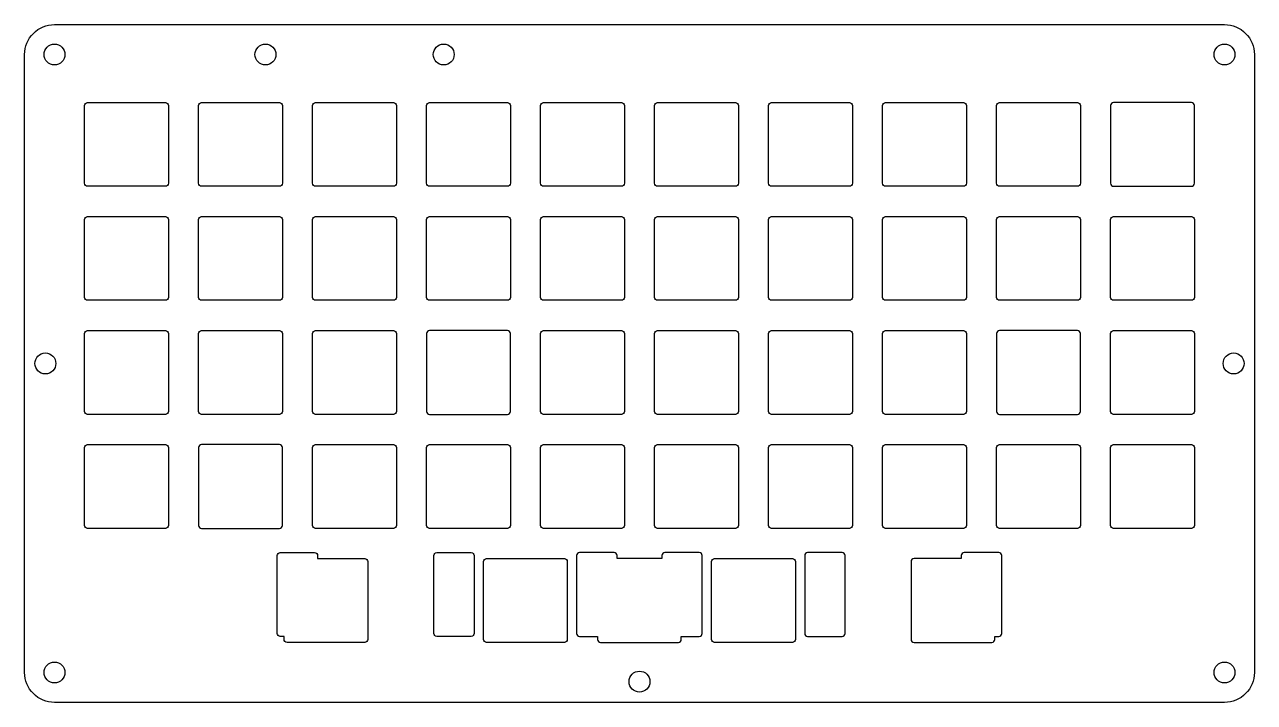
# Model space of a CAD drawing. Header units: millimetres. Extents: x -8 to 198, y -103 to 10.
import ezdxf

# ---------------------------------------------------------------- set-up
doc = ezdxf.new("R2010")
doc.units = ezdxf.units.MM
doc.layers.get('0').update_dxf_attribs({"linetype": 'CONTINUOUS'})

msp = doc.modelspace()

# ---------------------------------------------------------------- linework, layer by layer
for points in [[(193, 10.5, -0.414214), (198, 5.5), (198, -97.75, -0.414214), (193, -102.75), (-2.5, -102.75, -0.414214), (-7.5, -97.75), (-7.5, 5.5, -0.414214), (-2.5, 10.5)], [(2.52, -3.02, -0.414214), (3.02, -2.52), (16.02, -2.52, -0.414214), (16.52, -3.02), (16.52, -16.02, -0.414214), (16.02, -16.52), (3.02, -16.52, -0.414214), (2.52, -16.02)], [(21.57, -3.02, -0.414214), (22.07, -2.52), (35.07, -2.52, -0.414214), (35.57, -3.02), (35.57, -16.02, -0.414214), (35.07, -16.52), (22.07, -16.52, -0.414214), (21.57, -16.02)], [(40.62, -3.02, -0.414214), (41.12, -2.52), (54.12, -2.52, -0.414214), (54.62, -3.02), (54.62, -16.02, -0.414214), (54.12, -16.52), (41.12, -16.52, -0.414214), (40.62, -16.02)], [(59.67, -3.02, -0.414214), (60.17, -2.52), (73.17, -2.52, -0.414214), (73.67, -3.02), (73.67, -16.02, -0.414214), (73.17, -16.52), (60.17, -16.52, -0.414214), (59.67, -16.02)], [(78.72, -3.02, -0.414214), (79.22, -2.52), (92.22, -2.52, -0.414214), (92.72, -3.02), (92.72, -16.02, -0.414214), (92.22, -16.52), (79.22, -16.52, -0.414214), (78.72, -16.02)], [(97.77, -3.02, -0.414214), (98.27, -2.52), (111.27, -2.52, -0.414214), (111.77, -3.02), (111.77, -16.02, -0.414214), (111.27, -16.52), (98.27, -16.52, -0.414214), (97.77, -16.02)], [(116.82, -3.02, -0.414214), (117.32, -2.52), (130.32, -2.52, -0.414214), (130.82, -3.02), (130.82, -16.02, -0.414214), (130.32, -16.52), (117.32, -16.52, -0.414214), (116.82, -16.02)], [(135.87, -3.02, -0.414214), (136.37, -2.52), (149.37, -2.52, -0.414214), (149.87, -3.02), (149.87, -16.02, -0.414214), (149.37, -16.52), (136.37, -16.52, -0.414214), (135.87, -16.02)], [(168.42, -2.52, -0.414214), (168.92, -3.02), (168.92, -16.02, -0.414214), (168.42, -16.52), (155.42, -16.52, -0.414214), (154.92, -16.02), (154.92, -3.02, -0.414214), (155.42, -2.52)], [(173.97, -3.02), (173.97, -16.02, 0.414214), (174.47, -16.52), (187.47, -16.52, 0.414214), (187.97, -16.02), (187.97, -3.02, 0.414214), (187.47, -2.52), (174.47, -2.52, 0.414214)], [(2.52, -22.07, -0.414214), (3.02, -21.57), (16.02, -21.57, -0.414214), (16.52, -22.07), (16.52, -35.07, -0.414214), (16.02, -35.57), (3.02, -35.57, -0.414214), (2.52, -35.07)], [(21.57, -22.07, -0.414214), (22.07, -21.57), (35.07, -21.57, -0.414214), (35.57, -22.07), (35.57, -35.07, -0.414214), (35.07, -35.57), (22.07, -35.57, -0.414214), (21.57, -35.07)], [(40.62, -22.07, -0.414214), (41.12, -21.57), (54.12, -21.57, -0.414214), (54.62, -22.07), (54.62, -35.07, -0.414214), (54.12, -35.57), (41.12, -35.57, -0.414214), (40.62, -35.07)], [(59.67, -22.07, -0.414214), (60.17, -21.57), (73.17, -21.57, -0.414214), (73.67, -22.07), (73.67, -35.07, -0.414214), (73.17, -35.57), (60.17, -35.57, -0.414214), (59.67, -35.07)], [(92.22, -21.57, -0.414214), (92.72, -22.07), (92.72, -35.07, -0.414214), (92.22, -35.57), (79.22, -35.57, -0.414214), (78.72, -35.07), (78.72, -22.07, -0.414214), (79.22, -21.57)], [(97.77, -22.07, -0.414214), (98.27, -21.57), (111.27, -21.57, -0.414214), (111.77, -22.07), (111.77, -35.07, -0.414214), (111.27, -35.57), (98.27, -35.57, -0.414214), (97.77, -35.07)], [(116.82, -22.07, -0.414214), (117.32, -21.57), (130.32, -21.57, -0.414214), (130.82, -22.07), (130.82, -35.07, -0.414214), (130.32, -35.57), (117.32, -35.57, -0.414214), (116.82, -35.07)], [(135.87, -22.07, -0.414214), (136.37, -21.57), (149.37, -21.57, -0.414214), (149.87, -22.07), (149.87, -35.07, -0.414214), (149.37, -35.57), (136.37, -35.57, -0.414214), (135.87, -35.07)], [(154.92, -22.07, -0.414214), (155.42, -21.57), (168.42, -21.57, -0.414214), (168.92, -22.07), (168.92, -35.07, -0.414214), (168.42, -35.57), (155.42, -35.57, -0.414214), (154.92, -35.07)], [(173.97, -22.07, -0.414214), (174.47, -21.57), (187.47, -21.57, -0.414214), (187.97, -22.07), (187.97, -35.07, -0.414214), (187.47, -35.57), (174.47, -35.57, -0.414214), (173.97, -35.07)], [(2.52, -41.12, -0.414214), (3.02, -40.62), (16.02, -40.62, -0.414214), (16.52, -41.12), (16.52, -54.12, -0.414214), (16.02, -54.62), (3.02, -54.62, -0.414214), (2.52, -54.12)], [(35.07, -40.62, -0.414214), (35.57, -41.12), (35.57, -54.12, -0.414214), (35.07, -54.62), (22.07, -54.62, -0.414214), (21.57, -54.12), (21.57, -41.12, -0.414214), (22.07, -40.62)], [(54.12, -40.62, -0.414214), (54.62, -41.12), (54.62, -54.12, -0.414214), (54.12, -54.62), (41.12, -54.62, -0.414214), (40.62, -54.12), (40.62, -41.12, -0.414214), (41.12, -40.62)], [(59.67, -41.12), (59.67, -54.12, 0.414214), (60.17, -54.62), (73.17, -54.62, 0.414214), (73.67, -54.12), (73.67, -41.12, 0.414214), (73.17, -40.62), (60.17, -40.62, 0.414214)], [(78.72, -41.12, -0.414214), (79.22, -40.62), (92.22, -40.62, -0.414214), (92.72, -41.12), (92.72, -54.12, -0.414214), (92.22, -54.62), (79.22, -54.62, -0.414214), (78.72, -54.12)], [(97.77, -41.12, -0.414214), (98.27, -40.62), (111.27, -40.62, -0.414214), (111.77, -41.12), (111.77, -54.12, -0.414214), (111.27, -54.62), (98.27, -54.62, -0.414214), (97.77, -54.12)], [(116.82, -41.12, -0.414214), (117.32, -40.62), (130.32, -40.62, -0.414214), (130.82, -41.12), (130.82, -54.12, -0.414214), (130.32, -54.62), (117.32, -54.62, -0.414214), (116.82, -54.12)], [(135.87, -41.12, -0.414214), (136.37, -40.62), (149.37, -40.62, -0.414214), (149.87, -41.12), (149.87, -54.12, -0.414214), (149.37, -54.62), (136.37, -54.62, -0.414214), (135.87, -54.12)], [(154.92, -41.12), (154.92, -54.12, 0.414214), (155.42, -54.62), (168.42, -54.62, 0.414214), (168.92, -54.12), (168.92, -41.12, 0.414214), (168.42, -40.62), (155.42, -40.62, 0.414214)], [(173.97, -41.12, -0.414214), (174.47, -40.62), (187.47, -40.62, -0.414214), (187.97, -41.12), (187.97, -54.12, -0.414214), (187.47, -54.62), (174.47, -54.62, -0.414214), (173.97, -54.12)], [(2.52, -60.17, -0.414214), (3.02, -59.67), (16.02, -59.67, -0.414214), (16.52, -60.17), (16.52, -73.17, -0.414214), (16.02, -73.67), (3.02, -73.67, -0.414214), (2.52, -73.17)], [(21.57, -60.17), (21.57, -73.17, 0.414214), (22.07, -73.67), (35.07, -73.67, 0.414214), (35.57, -73.17), (35.57, -60.17, 0.414214), (35.07, -59.67), (22.07, -59.67, 0.414214)], [(40.62, -60.17, -0.414214), (41.12, -59.67), (54.12, -59.67, -0.414214), (54.62, -60.17), (54.62, -73.17, -0.414214), (54.12, -73.67), (41.12, -73.67, -0.414214), (40.62, -73.17)], [(59.67, -60.17, -0.414214), (60.17, -59.67), (73.17, -59.67, -0.414214), (73.67, -60.17), (73.67, -73.17, -0.414214), (73.17, -73.67), (60.17, -73.67, -0.414214), (59.67, -73.17)], [(78.72, -60.17, -0.414214), (79.22, -59.67), (92.22, -59.67, -0.414214), (92.72, -60.17), (92.72, -73.17, -0.414214), (92.22, -73.67), (79.22, -73.67, -0.414214), (78.72, -73.17)], [(97.77, -60.17, -0.414214), (98.27, -59.67), (111.27, -59.67, -0.414214), (111.77, -60.17), (111.77, -73.17, -0.414214), (111.27, -73.67), (98.27, -73.67, -0.414214), (97.77, -73.17)], [(116.82, -60.17, -0.414214), (117.32, -59.67), (130.32, -59.67, -0.414214), (130.82, -60.17), (130.82, -73.17, -0.414214), (130.32, -73.67), (117.32, -73.67, -0.414214), (116.82, -73.17)], [(135.87, -60.17, -0.414214), (136.37, -59.67), (149.37, -59.67, -0.414214), (149.87, -60.17), (149.87, -73.17, -0.414214), (149.37, -73.67), (136.37, -73.67, -0.414214), (135.87, -73.17)], [(154.92, -60.17, -0.414214), (155.42, -59.67), (168.42, -59.67, -0.414214), (168.92, -60.17), (168.92, -73.17, -0.414214), (168.42, -73.67), (155.42, -73.67, -0.414214), (154.92, -73.17)], [(173.97, -60.17, -0.414214), (174.47, -59.67), (187.47, -59.67, -0.414214), (187.97, -60.17), (187.97, -73.17, -0.414214), (187.47, -73.67), (174.47, -73.67, -0.414214), (173.97, -73.17)], [(35.22, -91.72, -0.414214), (34.72, -91.22), (34.72, -78.22, -0.414214), (35.22, -77.72), (40.97, -77.72, -0.414214), (41.47, -78.22), (41.47, -78.72), (49.35, -78.72, -0.414214), (49.85, -79.22), (49.85, -92.22, -0.414214), (49.35, -92.72), (36.35, -92.72, -0.414214), (35.85, -92.22), (35.85, -91.72)], [(67.63, -91.22, -0.414214), (67.13, -91.72), (61.38, -91.72, -0.414214), (60.88, -91.22), (60.88, -78.22, -0.414214), (61.38, -77.72), (67.13, -77.72, -0.414214), (67.63, -78.22)], [(91.5, -78.72), (91.5, -78.22, 0.414214), (91, -77.72), (85.25, -77.72, 0.414214), (84.75, -78.22), (84.75, -91.22, 0.414214), (85.25, -91.72), (88.24, -91.72), (88.24, -92.22, 0.414214), (88.74, -92.72), (101.74, -92.72, 0.414214), (102.24, -92.22), (102.24, -91.72), (105.23, -91.72, 0.414214), (105.73, -91.22), (105.73, -78.22, 0.414214), (105.23, -77.72), (99.48, -77.72, 0.414214), (98.98, -78.22), (98.98, -78.72)], [(129.6, -91.22), (129.6, -78.22, 0.414214), (129.1, -77.72), (123.35, -77.72, 0.414214), (122.85, -78.22), (122.85, -91.22, 0.414214), (123.35, -91.72), (129.1, -91.72, 0.414214)], [(149.02, -78.72), (141.13, -78.72, 0.414214), (140.63, -79.22), (140.63, -92.22, 0.414214), (141.13, -92.72), (154.13, -92.72, 0.414214), (154.63, -92.22), (154.63, -91.72), (155.27, -91.72, 0.414214), (155.77, -91.22), (155.77, -78.22, 0.414214), (155.27, -77.72), (149.52, -77.72, 0.414214), (149.02, -78.22)], [(69.19, -79.22, -0.414214), (69.69, -78.72), (82.69, -78.72, -0.414214), (83.19, -79.22), (83.19, -92.22, -0.414214), (82.69, -92.72), (69.69, -92.72, -0.414214), (69.19, -92.22)], [(120.79, -78.72, -0.414214), (121.29, -79.22), (121.29, -92.22, -0.414214), (120.79, -92.72), (107.79, -92.72, -0.414214), (107.29, -92.22), (107.29, -79.22, -0.414214), (107.79, -78.72)]]:
    msp.add_lwpolyline(points, format="xyb", close=True)
for centre in [(-2.5, 5.5), (32.75, 5.5), (62.53, 5.5), (193, 5.5), (-4.03, -46.12), (194.53, -46.12), (-2.5, -97.75), (193, -97.75), (95.25, -99.28)]:
    msp.add_circle(centre, 1.75)

doc.saveas('drawing.dxf')
